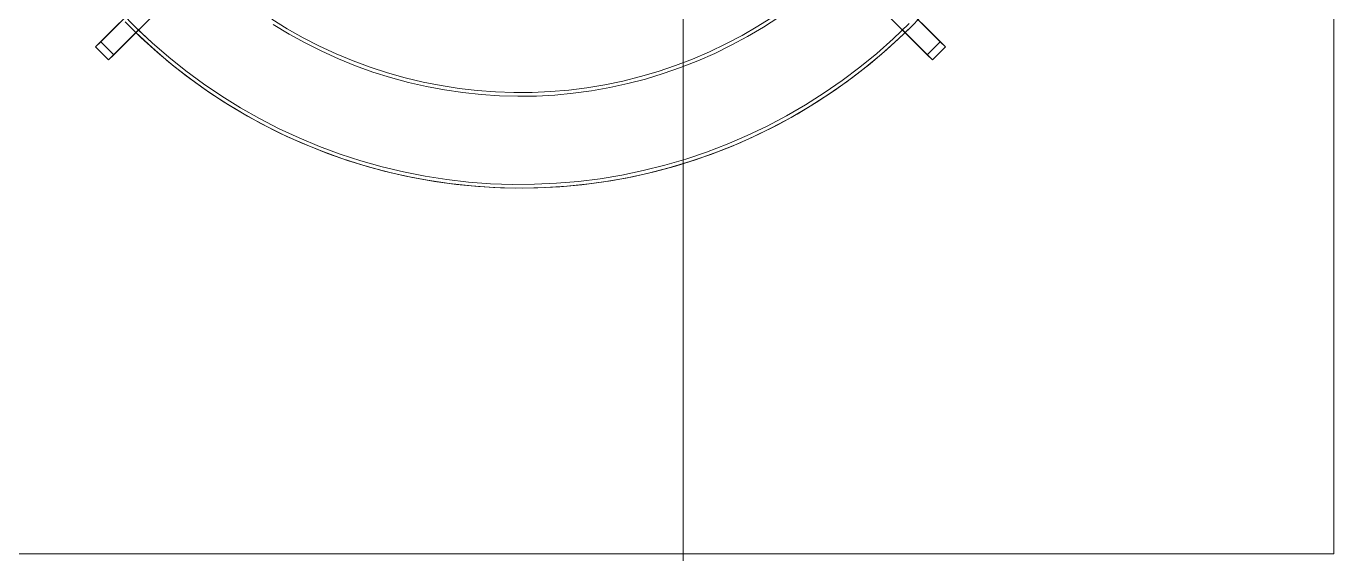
# Model space of a CAD drawing. Header units: millimetres. Extents: x -21597 to 3742, y 49379 to 62073.
# Drawn here: x -5887 to -5176, y 60747 to 61034 of the extents above; entities that cross this region are included whole.
import ezdxf

# ---------------------------------------------------------------- set-up
doc = ezdxf.new("R2010")
doc.units = ezdxf.units.MM
doc.layers.add('M-EQPM', color=7, linetype='Continuous', lineweight=5)
doc.layers.add('P-PIPE-IDEN', color=7, linetype='Continuous', lineweight=9)

# ---------------------------------------------------------------- blocks, each defined once
blk = doc.blocks.new('DanNong_VRV - OD-A-1-1235631-MẶT BẰNG ỐNG GAS KHU H_N')
at = {"layer": 'M-EQPM'}
for p, q in [((655, -311.78), (655, 688.22)), ((655, -271.95), (655, 650.03)), ((655, 650.03), (655, -271.95)), ((655, 650.03), (655, -271.95)), ((655, 650.03), (655, -271.95)), ((655, 650.03), (655, -271.95)), ((655, 650.03), (655, -271.95)), ((655, 650.03), (655, -271.95)), ((655, 650.03), (655, -271.95)), ((655, 650.03), (655, -271.95)), ((655, 650.03), (655, -271.95)), ((655, 650.03), (655, -271.95)), ((-18.72, -35.93), (173.61, 156.4)), ((173.61, 156.4), (-15.9, -33.1)), ((440.9, -33.1), (251.39, 156.4)), ((251.39, 156.4), (443.72, -35.93)), ((180.68, 149.33), (-11.65, -43)), ((-8.82, -40.17), (180.68, 149.33)), ((436.65, -43), (244.32, 149.33)), ((244.32, 149.33), (433.82, -40.17)), ((-15.9, -33.1), (-18.72, -35.93)), ((-15.9, -33.1), (-8.82, -40.17)), ((-15.9, -33.1), (-8.82, -40.17)), ((440.9, -33.1), (433.82, -40.17)), ((440.9, -33.1), (433.82, -40.17)), ((443.72, -35.93), (440.9, -33.1)), ((-18.72, -35.93), (-11.65, -43)), ((-18.72, -35.93), (-11.65, -43)), ((-11.65, -43), (-8.82, -40.17)), ((433.82, -40.17), (436.65, -43)), ((436.65, -43), (443.72, -35.93)), ((443.72, -35.93), (436.65, -43)), ((655, -210.68), (655, -206.75)), ((655, -210.68), (655, -217.15)), ((655, -217.15), (655, -234.97)), ((655, -237.65), (655, -234.89)), ((655, -237.65), (655, -244)), ((655, -240.08), (655, -244)), ((655, -260.08), (655, -248.08)), ((655, -295.26), (655, -283.26)), ((-885, -311.78), (655, -311.78)), ((-841.21, -311.78), (585, -311.78)), ((-12.64, -311.78), (-841.21, -311.78)), ((-841.21, -311.78), (-12.64, -311.78)), ((-508.64, -311.78), (485.5, -311.78)), ((-51.3, -311.78), (-19.63, -311.78)), ((-51.3, -311.78), (-19.63, -311.78)), ((-51.3, -311.78), (-19.63, -311.78)), ((-51.3, -311.78), (-19.63, -311.78)), ((6.91, -311.78), (616.87, -311.78)), ((6.91, -311.78), (616.87, -311.78)), ((253.22, -311.78), (456.78, -311.78)), ((253.22, -311.78), (270, -311.78)), ((440, -311.78), (270, -311.78)), ((440, -311.78), (456.78, -311.78)), ((619.88, -311.78), (652.93, -311.78)), ((619.88, -311.78), (652.93, -311.78)), ((631.18, -311.78), (638.18, -311.78)), ((631.18, -311.78), (638.18, -311.78)), ((631.18, -311.78), (638.18, -311.78)), ((631.18, -311.78), (638.18, -311.78)), ((631.18, -311.78), (638.18, -311.78)), ((631.18, -311.78), (638.18, -311.78))]:
    blk.add_line(p, q, dxfattribs=at)
at = {"layer": 'M-EQPM', "flags": 128}
for points in [[(425.34, -24.62), (433.68, -15.94)], [(425.34, -24.62), (433.68, -15.94)], [(-2.62, -22.31), (5.97, -30.74), (14.89, -38.82), (24.13, -46.55), (33.66, -53.89), (43.49, -60.85), (53.58, -67.41), (63.93, -73.56), (74.52, -79.29), (85.33, -84.59), (96.34, -89.46), (107.54, -93.88), (118.9, -97.86), (130.42, -101.37), (142.06, -104.42), (153.82, -107), (165.68, -109.11), (177.6, -110.75), (189.59, -111.9), (201.61, -112.58), (213.65, -112.78), (225.68, -112.49), (237.7, -111.72), (249.67, -110.47), (261.59, -108.75), (273.42, -106.55), (285.16, -103.88), (296.78, -100.74), (308.27, -97.13), (319.61, -93.08), (330.77, -88.57), (341.74, -83.62), (352.51, -78.23), (363.05, -72.42), (373.36, -66.19), (383.4, -59.55), (393.17, -52.52), (402.66, -45.1), (411.83, -37.31), (420.69, -29.16), (425.34, -24.62)], [(-2.62, -22.31), (5.97, -30.74), (14.89, -38.82), (24.13, -46.55), (33.66, -53.89), (43.49, -60.85), (53.58, -67.41), (63.93, -73.56), (74.52, -79.29), (85.33, -84.59), (96.34, -89.46), (107.54, -93.88), (118.9, -97.86), (130.42, -101.37), (142.06, -104.42), (153.82, -107), (165.68, -109.11), (177.6, -110.75), (189.59, -111.9), (201.61, -112.58), (213.65, -112.78), (225.68, -112.49), (237.7, -111.72), (249.67, -110.47), (261.59, -108.75), (273.42, -106.55), (285.16, -103.88), (296.78, -100.74), (308.27, -97.13), (319.61, -93.08), (330.77, -88.57), (341.74, -83.62), (352.51, -78.23), (363.05, -72.42), (373.36, -66.19), (383.4, -59.55), (393.17, -52.52), (402.66, -45.1), (411.83, -37.31), (420.69, -29.16), (425.34, -24.62)], [(423.92, -23.2), (415.3, -31.49), (406.35, -39.42), (397.09, -46.99), (387.54, -54.19), (377.71, -60.99), (367.61, -67.4), (357.26, -73.4), (346.68, -78.98), (335.89, -84.13), (324.9, -88.85), (313.73, -93.12), (302.4, -96.94), (290.93, -100.31), (279.32, -103.21), (267.62, -105.65), (255.82, -107.62), (243.96, -109.12), (232.04, -110.14), (220.09, -110.68), (208.13, -110.75), (196.18, -110.33), (184.26, -109.44), (172.38, -108.07), (160.56, -106.23), (148.83, -103.92), (137.19, -101.14), (125.68, -97.9), (114.31, -94.2), (103.1, -90.04), (92.06, -85.45), (81.21, -80.41), (70.57, -74.94), (60.16, -69.06), (49.99, -62.76), (40.09, -56.06), (30.46, -48.97), (21.12, -41.5), (12.08, -33.66), (3.37, -25.47), (-5.01, -16.94)], [(423.92, -23.2), (415.3, -31.49), (406.35, -39.42), (397.09, -46.99), (387.54, -54.19), (377.71, -60.99), (367.61, -67.4), (357.26, -73.4), (346.68, -78.98), (335.89, -84.13), (324.9, -88.85), (313.73, -93.12), (302.4, -96.94), (290.93, -100.31), (279.32, -103.21), (267.62, -105.65), (255.82, -107.62), (243.96, -109.12), (232.04, -110.14), (220.09, -110.68), (208.13, -110.75), (196.18, -110.33), (184.26, -109.44), (172.38, -108.07), (160.56, -106.23), (148.83, -103.92), (137.19, -101.14), (125.68, -97.9), (114.31, -94.2), (103.1, -90.04), (92.06, -85.45), (81.21, -80.41), (70.57, -74.94), (60.16, -69.06), (49.99, -62.76), (40.09, -56.06), (30.46, -48.97), (21.12, -41.5), (12.08, -33.66), (3.37, -25.47), (-5.01, -16.94)], [(425.34, -24.62), (433.68, -15.94)], [(78.01, -23.71), (86.59, -28.91), (95.38, -33.78), (104.35, -38.28), (113.49, -42.43), (122.79, -46.2), (132.24, -49.6), (141.81, -52.62), (151.5, -55.25), (161.29, -57.5), (171.15, -59.35), (181.09, -60.8), (191.07, -61.86), (201.09, -62.52), (211.13, -62.77), (221.16, -62.63), (231.19, -62.08), (241.18, -61.13), (251.13, -59.79), (261.02, -58.04), (270.83, -55.91), (280.54, -53.38), (290.15, -50.46), (299.63, -47.17), (308.98, -43.5), (318.17, -39.45), (327.19, -35.04), (336.02, -30.28), (344.66, -25.17), (353.09, -19.71)], [(350.08, -19.32), (341.67, -24.65), (333.05, -29.65), (324.25, -34.29), (315.26, -38.59), (306.11, -42.51), (296.8, -46.07), (287.37, -49.26), (277.81, -52.06), (268.15, -54.48), (258.4, -56.51), (248.58, -58.15), (238.7, -59.4), (228.77, -60.25), (218.82, -60.7), (208.86, -60.75), (198.91, -60.41), (188.98, -59.66), (179.09, -58.53), (169.24, -56.99), (159.47, -55.07), (149.79, -52.75), (140.2, -50.05), (130.73, -46.97), (121.39, -43.51), (112.2, -39.68), (103.16, -35.49), (94.3, -30.94), (85.63, -26.03), (77.17, -20.79)], [(3.23, -28.12), (12.04, -36.32), (21.18, -44.15), (30.63, -51.62), (40.37, -58.7), (50.38, -65.39), (60.65, -71.67), (71.16, -77.53), (81.9, -82.97), (92.85, -87.98), (103.99, -92.54), (115.31, -96.65), (126.78, -100.31), (138.39, -103.51), (150.11, -106.24), (161.94, -108.5), (173.84, -110.28), (185.81, -111.59), (197.82, -112.42), (209.86, -112.77), (221.89, -112.63), (233.92, -112.01), (245.91, -110.92), (257.84, -109.34), (269.71, -107.29), (281.48, -104.77), (293.14, -101.77), (304.67, -98.32), (316.06, -94.4), (327.27, -90.04), (338.31, -85.22), (349.14, -79.97), (359.76, -74.3), (370.14, -68.2), (380.27, -61.69), (390.13, -54.78), (399.7, -47.48), (408.98, -39.81), (417.94, -31.77), (425.34, -24.62)], [(423.92, -23.2), (415.3, -31.49), (406.35, -39.42), (397.09, -46.99), (387.54, -54.19), (377.71, -60.99), (367.61, -67.4), (357.26, -73.4), (346.68, -78.98), (335.89, -84.13), (324.9, -88.85), (313.73, -93.12), (302.4, -96.94), (290.93, -100.31), (279.32, -103.21), (267.62, -105.65), (255.82, -107.62), (243.96, -109.12), (232.04, -110.14), (220.09, -110.68), (208.13, -110.75), (196.18, -110.33), (184.26, -109.44), (172.38, -108.07), (160.56, -106.23), (148.83, -103.92), (137.19, -101.14), (125.68, -97.9), (114.31, -94.2), (103.1, -90.04), (92.06, -85.45), (81.21, -80.41), (70.57, -74.94), (60.16, -69.06), (49.99, -62.76), (40.09, -56.06), (30.46, -48.97), (21.12, -41.5), (12.08, -33.66), (4.64, -26.71)]]:
    blk.add_lwpolyline(points, dxfattribs=at)
at = {"layer": 'M-EQPM'}
for points in [[(4.64, -26.71), (4.64, -26.71), (4.62, -26.73), (4.51, -26.83), (4.36, -26.99), (4.16, -27.19), (3.93, -27.42), (3.71, -27.64), (3.51, -27.84), (3.35, -28), (3.25, -28.1), (3.23, -28.12), (3.23, -28.12)], [(3.23, -28.12), (3.23, -28.12), (3.25, -28.1), (3.35, -28), (3.51, -27.84), (3.71, -27.64), (3.93, -27.42), (4.16, -27.19), (4.36, -26.99), (4.51, -26.83), (4.62, -26.73), (4.64, -26.71), (4.64, -26.71)]]:
    blk.add_open_spline(points, degree=3, dxfattribs=at)
blk = doc.blocks.new('AK-SGS-M3-Hrvt_rvt-1-MẶT BẰNG ỐNG GAS KHU H_N')
at = {"layer": 'M-EQPM', "lineweight": 25}
blk.add_blockref('DanNong_VRV - OD-A-1-1235631-MẶT BẰNG ỐNG GAS KHU H_N', (-5830.9, 61058.71), dxfattribs=at)

msp = doc.modelspace()

# ---------------------------------------------------------------- linework, layer by layer
at = {"layer": 'P-PIPE-IDEN'}
msp.add_line((-5529.89, 60235.64), (-5529.89, 61903.95), dxfattribs=at)

# ---------------------------------------------------------------- block references
at = {"lineweight": 5}
msp.add_blockref('AK-SGS-M3-Hrvt_rvt-1-MẶT BẰNG ỐNG GAS KHU H_N', (0, 0), dxfattribs=at)

doc.saveas('drawing.dxf')
